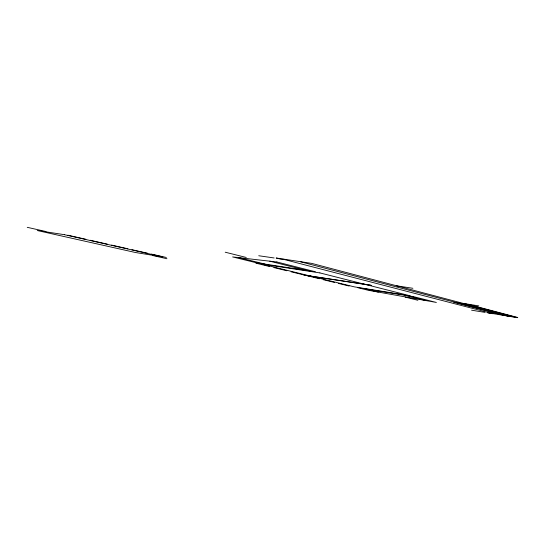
<?xml version="1.0" encoding="UTF-8"?>
<svg xmlns="http://www.w3.org/2000/svg" width="545" height="545" viewBox="0 0 545 545"><rect width="100%" height="100%" fill="white"/><g stroke="black" fill="none" stroke-linecap="round" stroke-linejoin="round"><path stroke-width="0.82" d="M274.128 257.962L258.732 255.741M396.658 285.812L412.885 288.298M463.427 303.449L478.748 305.888M484.995 312.387L471.582 310.187M303.599 274.993L370.368 285.103M304.757 275.279L371.492 285.389M307.516 275.825L319.363 278.733M323.226 279.68L334.569 282.46M338.268 283.366L349.134 286.03M255.823 263.153L269.434 266.491M273.863 267.575L286.847 270.756M291.078 271.791L303.476 274.837M27.25 227.32L46.005 231.536M152.58 255.496L166.94 258.732M67.88 235.208L85.831 239.269M90.218 240.263L107.345 244.14M111.534 245.08L127.898 248.786M131.897 249.692L147.538 253.227M151.367 254.093L166.341 257.478M238.826 257.642L265.068 264.121M365.947 289.027L378.305 292.072M225.221 252.212L246.258 257.465M405.153 297.1L417.852 300.268M269.768 261.178L306.113 270.347M404.874 295.267L425.931 300.581M300.629 261.791L507.811 316.12M283.434 259.304L280.75 259.182L276.186 257.996L311.795 263.399L517.328 317.68L487.577 312.694L489.935 313.307L493.048 313.702L283.434 259.304M276.86 261.988L232.62 256.933L256.688 262.847L315.344 271.751L276.86 261.988M319.881 272.902L261.328 263.991L354.413 286.874L410.174 295.799L319.881 272.902M64.365 234.67L37.271 230.528L135.439 252.505L162.805 256.913L64.365 234.67M469.81 304.798L453.665 302.223L502.408 314.976L517.75 317.49L469.81 304.798M413.573 296.664L357.942 287.74L368.325 290.294L436.375 302.448L413.573 296.664"/></g></svg>
